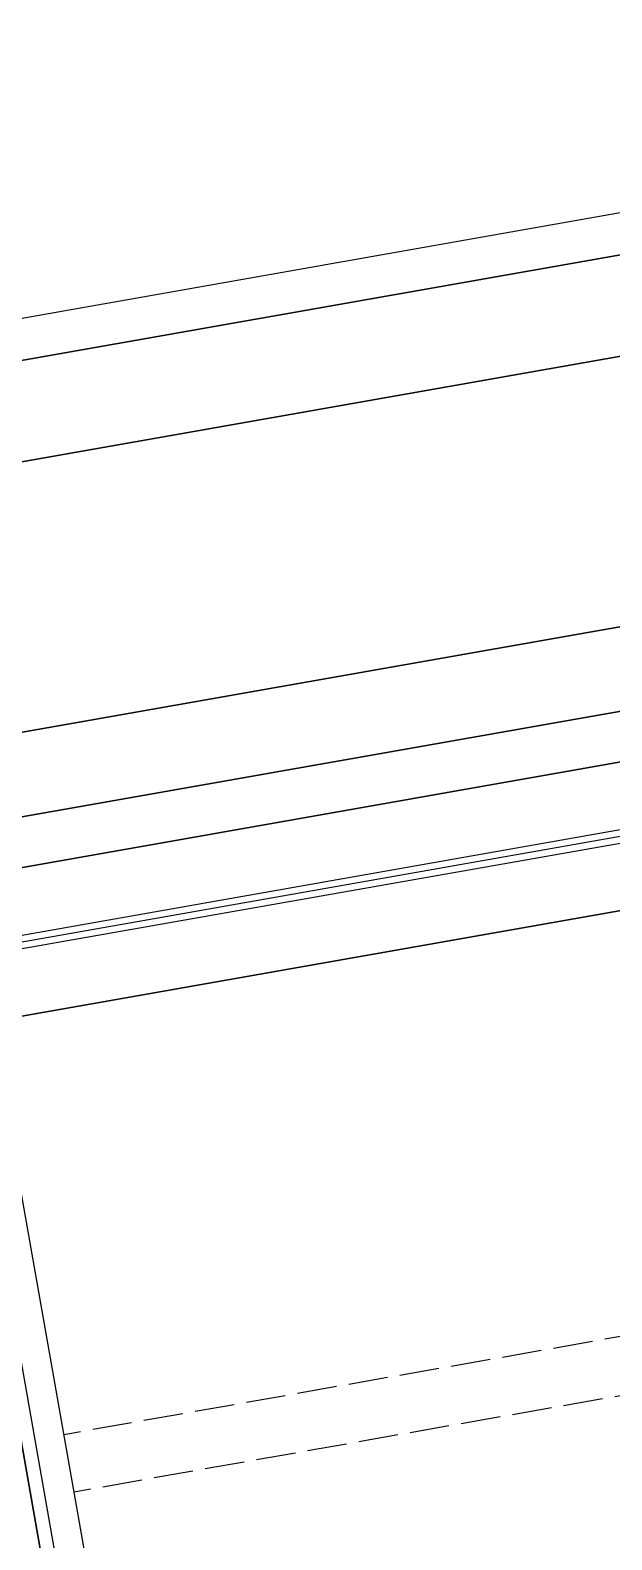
# Model space of a CAD drawing. Header units: millimetres. Extents: x 22319 to 27873, y 35287 to 39437.
# Drawn here: x 24067.4 to 24102.4, y 38452.2 to 38542.9 of the extents above; entities that cross this region are included whole.
import ezdxf

# ---------------------------------------------------------------- set-up
doc = ezdxf.new("R2010")
doc.units = ezdxf.units.MM
doc.header["$LTSCALE"] = 0.5
doc.linetypes.add('ACDINTGB', pattern=[9, 4, -1, 1, -1, 1, -1])
doc.linetypes.add('AM_DIN_F_W050', pattern=[6.25, 4.75, -1.5])
for name, color, linetype, lineweight in [('AM_0', 7, 'Continuous', 30), ('AM_3', 6, 'AM_DIN_F_W050', 25), ('AM_4', 3, 'Continuous', 25), ('AM_8', 1, 'Continuous', 25), ('PROFILE_X2', 2, 'ACDINTGB', 9), ('S_SILICON', 7, 'Continuous', 9)]:
    doc.layers.add(name, color=color, linetype=linetype, lineweight=lineweight)
doc.layers.add('PROFILE_PO', color=2, linetype='Continuous')

# ---------------------------------------------------------------- blocks, each defined once
blk = doc.blocks.new('52T62')
at = {"color": 7, "linetype": 'Continuous', "flags": 128}
blk.add_lwpolyline([(-26.00001500000144, -82.5), (-26.00001500000144, 6.5)], dxfattribs=at)
blk.add_lwpolyline([(-24.20001499999853, -59.5), (-22.90001499999926, -59.5, -0.414213562373095), (-21.90001499999926, -60.5, -0.414213562373095), (-22.90001499999926, -61.5), (-24.20001499999853, -61.5), (-24.20001499999853, -81.5), (24.19998499999929, -81.5), (24.19998499999929, -61.5), (22.89998500000002, -61.5, -0.414213562373095), (21.89998500000002, -60.5, -0.414213562373095), (22.89998500000002, -59.5), (24.19998499999929, -59.5), (24.19998499999929, 0.5), (-24.20001499999853, 0.5)], format="xyb", close=True, dxfattribs=at)
blk = doc.blocks.new('INS 2')
at = {"layer": 'AM_8'}
h = blk.add_hatch(dxfattribs=at)
h.set_pattern_fill('AR-SAND', color=1, scale=0.1, angle=90, style=0)
h.set_pattern_definition([(127.5, (-1167.893984370588, 1836.543305400111), (-4.894132373293424, -0.1600031295984043), [0, -3.860800000000001, 0, -4.318000000000001, 0, -4.1275]), (97.49999999999996, (-1167.893984370588, 1836.543305400111), (-7.168251005683543, 4.495232831380027), [0, -2.0828, 0, -3.4798, 0, -1.3335]), (57.49999999999999, (-1167.893984370588, 1833.419105400113), (-0.01437184678545643, 7.90992370241458), [0, -1.27, 0, -4.572, 0, -5.969]), (47.5, (-1167.893984370588, 1833.419105400113), (-2.229293232572162, 7.635564524722972), [0, -0.635, 0, -2.9972, 0, -3.429])])
h.paths.add_polyline_path([(18.90001199999824, 57.49996900000042, 0.4142135623730951), (18.40001199999824, 57.99996900000042), (6.000011999996781, 57.99996900000042), (5.250011999996786, 58.74996900000042), (4.750011999996786, 58.74996900000042), (4.000011999996786, 57.99996900000042), (-3.999988000003214, 57.99996900000042), (-4.750012000000424, 58.74996900000042), (-5.249988000003214, 58.74996900000042), (-5.999988000003218, 57.99996900000042), (-18.39998799999739, 57.99996900000042, 0.4142135623730951), (-18.89998799999739, 57.49996900000042), (-18.89998799999739, 21.89996900000187, -0.4142135623730951), (-19.39998799999739, 21.39996900000187), (-20.89998799999739, 21.39996900000187, 0.4142135623730951), (-21.39998799999739, 20.89996900000187), (-21.39998800000103, 2.5, 0.4142135623730951), (-20.89998800000103, 2), (20.90001199999824, 2, 0.4142135623730951), (21.40001199999824, 2.5), (21.40001199999824, 20.89996900000187, 0.4142135623730951), (20.90001199999824, 21.39996900000187), (19.40001199999824, 21.39996900000187, -0.4142135623730951), (18.90001199999824, 21.89996900000187)])
at = {"layer": 'AM_0'}
blk.add_lwpolyline([(22.90001199999824, 23.39996900000187), (21.40001199999824, 23.39996900000187, -0.414213562373095), (20.90001199999824, 23.89996900000187), (20.90001199999824, 58.99996900000042, 0.414213562373095), (19.90001199999824, 59.99996900000042), (6.000011999996786, 59.99996900000042), (5.250011999996786, 59.24996900000042), (5.250011999996786, 58.74996900000042), (6.000011999996786, 57.99996900000042), (18.40001199999824, 57.99996900000042, -0.414213562373095), (18.90001199999824, 57.49996900000042), (18.90001199999824, 21.89996900000187, 0.414213562373095), (19.40001199999824, 21.39996900000187), (20.90001199999824, 21.39996900000187, -0.414213562373095), (21.40001199999824, 20.89996900000187), (21.40001199999824, 2.5, -0.414213562373095), (20.90001199999824, 2), (-20.89998800000103, 2, -0.414213562373095), (-21.39998800000103, 2.5), (-21.39998799999739, 20.89996900000187, -0.414213562373095), (-20.89998799999739, 21.39996900000187), (-19.39998799999739, 21.39996900000187, 0.414213562373095), (-18.89998799999739, 21.89996900000187), (-18.89998799999739, 57.49996900000042, -0.414213562373095), (-18.39998799999739, 57.99996900000042), (-5.999988000003214, 57.99996900000042), (-5.249988000003214, 58.74996900000042), (-5.249988000003214, 59.24996900000042), (-5.999988000003214, 59.99996900000042), (-19.89998799999739, 59.99996900000042, 0.414213562373095), (-20.89998799999739, 58.99996900000042), (-20.89998799999739, 23.89996900000187, -0.414213562373095), (-21.39998799999739, 23.39996900000187), (-22.89998799999739, 23.39996900000187, 0.414213562373095), (-23.39998799999739, 22.89996900000187), (-23.39998800000103, 1, 0.4142135623734946), (-22.39998799999739, 0), (-10.5, 0), (-10, 0.5), (-9.5, 0), (9.5, 0), (10, 0.5), (10.5, 0), (22.40001199999824, 0, 0.4142135623729619), (23.40001199999824, 1), (23.40001199999824, 22.89996900000187, 0.414213562373095)], format="xyb", close=True, dxfattribs=at)
at = {"layer": 'AM_4'}
blk.add_lwpolyline([(-5.250012000000424, 58.74996900000042), (-4.750012000000424, 58.74996900000042), (-3.999988000003214, 57.99996900000042), (4.000011999996786, 57.99996900000042), (4.750011999996786, 58.74996900000042), (5.250011999996786, 58.74996900000042)], dxfattribs=at)
blk = doc.blocks.new('Glass 6-16-Contraflam Lite 44.2')
at = {"layer": 'AM_0'}
for points in [[(84.25505423948198, 32.80004999999801), (0, 32.80004999999801), (0, 38.80004999999801), (84.25505423948198, 38.80004999999801)], [(84.25505423948198, 11.79995000000054), (0, 11.79995000000054), (0, 16.79995000000054), (84.25505423948198, 16.79995000000054)], [(84.25505423948198, 0), (0, 0), (0, 8.799950000000536), (84.25505423948198, 8.799950000000536)]]:
    blk.add_lwpolyline(points, dxfattribs=at)
at = {"layer": 'AM_8'}
for p, q in [((0, 4.799950000000536), (84.25505423948198, 4.799950000000536)), ((0, 4.39994999999908), (84.25505423948198, 4.39994999999908)), ((0, 3.999949999997625), (84.25505423948198, 3.999949999997625))]:
    blk.add_line(p, q, dxfattribs=at)
for centre in [(8.60768384788389, 30.62921253328386), (9.669370896248438, 30.86891733977245), (10.95919309370947, 30.92906579800911), (8.076184905392438, 29.78277766164683), (9.224985828066565, 29.65810423784569), (10.49909698517513, 29.764212863789), (11.47172377716197, 29.89243401171552), (7.59710336507851, 28.90487125205982), (8.580845816348301, 28.8449804709453), (10.51461893726082, 28.80865435733722), (11.5373853452511, 28.75329869052075), (7.667736545947264, 27.81888430726394), (8.580169273471256, 27.87133151430317), (9.472730572582805, 28.4201683947249), (11.34850541424021, 27.74814522330416), (9.37454009346402, 27.42307707200234), (10.30945030379371, 27.31479713025328), (7.542068813399965, 26.68008906635805), (8.602940010037855, 26.69652155687072), (9.578958496669657, 26.49944619029702), (10.95919309370947, 26.63664327849983), (7.542068813399965, 25.71426759698079), (8.602940010037855, 25.73070008749346), (9.578958496669657, 25.53362472091976), (10.6255153174061, 25.67082180912257), (11.43352744146978, 25.05616419453872), (7.542068813399965, 24.71347478454118), (8.602940010037855, 24.72990727505385), (9.578958496669657, 24.53283190848015), (10.51984677458677, 24.38913014449645), (7.667736545947264, 23.83686238488735), (8.580169273471256, 23.88930959192658), (9.37454009346402, 23.44105514962575), (10.30945030379371, 23.33277520787669), (11.34850541424021, 23.7661233009203), (7.542068813399965, 22.73145286216459), (8.602940010037855, 22.74788535267726), (9.578958496669657, 22.55080998609628), (10.95919309370947, 22.68800707429909), (8.076184905392438, 21.91287243771512), (9.224985828066565, 21.78819901391398), (10.49909698517513, 21.89430763985729), (11.47172377716197, 22.02252878778381), (7.59710336507851, 21.03496602813539), (8.580845816348301, 20.97507524702087), (9.472730572582805, 20.55026317079319), (10.51461893726082, 20.93874913341278), (11.5373853452511, 20.88339346659632), (7.667736545947264, 19.94897908333951), (8.580169273471256, 20.00142629037146), (9.37454009346402, 19.55317184807791), (11.34850541424021, 19.87823999937245), (8.157827586015628, 18.99362284989911), (9.578958496669657, 18.66292668454844), (10.30945030379371, 19.44489190632157), (10.95919309370947, 18.71104324021871)]:
    blk.add_circle(centre, 0.4393685602240112, dxfattribs=at)
at = {"layer": 'PROFILE_X2', "linetype": 'Continuous'}
blk.add_lwpolyline([(12.5, 17.15002599999571, 0.414213562373095), (13, 17.65002599999571), (13, 31.95004400000471, 0.414213562373095), (12.5, 32.45004400000471), (7.832599418146856, 32.45004400000471, 0.2212339828140486), (7.450142336630961, 32.27211011246982), (6.117542918487743, 30.68963351970888, 0.1767798107320656), (6, 30.36756740724377), (6, 19.23250259275665, 0.1767798107320793), (6.117542918484105, 18.91043648029154), (7.450142336630961, 17.3279598875306, 0.2212339828140487), (7.832599418146856, 17.15002599999571)], format="xyb", close=True, dxfattribs=at)
blk.add_lwpolyline([(12, 18.15002599999571), (12, 31.45004400000471), (8.065218836291024, 31.45004400000471), (7, 30.18508481448953), (7, 19.41498518551089), (8.065218836294662, 18.15002599999571)], close=True, dxfattribs=at)
at = {"layer": 'S_SILICON', "linetype": 'Continuous'}
for centre, radius, start, end in [((-50.17100253149692, 24.80004999999801), 50.80481763588586, 350.9401915933207, 9.05980840667925), ((-26.50586874385408, 24.80004999999801), 28.26835861790447, 343.560548821095, 16.43945117890499), ((-25.11272946330064, 24.80004999999801), 28.26835861790447, 343.560548821095, 16.43945117890499), ((-23.71959018275084, 24.80004999999801), 28.26835861790447, 343.560548821095, 16.43945117890499), ((-22.32645090220103, 24.80004999999801), 28.26835861790447, 343.560548821095, 16.43945117890499), ((-20.93331162159302, 24.80005000000529), 28.26835861784836, 13.18916975009523, 16.43945117890499), ((-20.93331162159302, 24.80004999999801), 28.26835861784836, 343.560548821095, 346.8107813933117), ((-1.104350487039483, 10.29994999997871), 1.862683547508502, 306.3617510193578, 53.63824898047437), ((4.895649512956879, 10.29994999996416), 1.862683547508502, 306.3617510193578, 53.63824898047437)]:
    blk.add_arc(centre, radius, start, end, dxfattribs=at)

msp = doc.modelspace()

# ---------------------------------------------------------------- linework, layer by layer
at = {"layer": 'AM_3'}
for p, q in [((24267.43144755668, 38493.37370339111), (24069.48511874548, 38458.47042488943)), ((24268.03921617853, 38489.92687625551), (24070.09288736732, 38455.02359775383))]:
    msp.add_line(p, q, dxfattribs=at)
at = {"layer": 'PROFILE_PO'}
msp.add_line((24058.42990270069, 38524.04696951615), (24255.88384240752, 38558.86342653365), dxfattribs=at)

# ---------------------------------------------------------------- block references
at = {"rotation": 10.000000000005}
msp.add_blockref('Glass 6-16-Contraflam Lite 44.2', (24050.33706094907, 38480.68281332254), dxfattribs=at)
at = {"xscale": -1, "rotation": 10.00000000000516}
msp.add_blockref('52T62', (24041.27537973004, 38468.72768596056), dxfattribs=at)
at = {"linetype": 'Continuous', "xscale": -1, "rotation": 190.000000000005}
msp.add_blockref('INS 2', (24041.29275288532, 38468.62917517717), dxfattribs=at)

doc.saveas('drawing.dxf')
